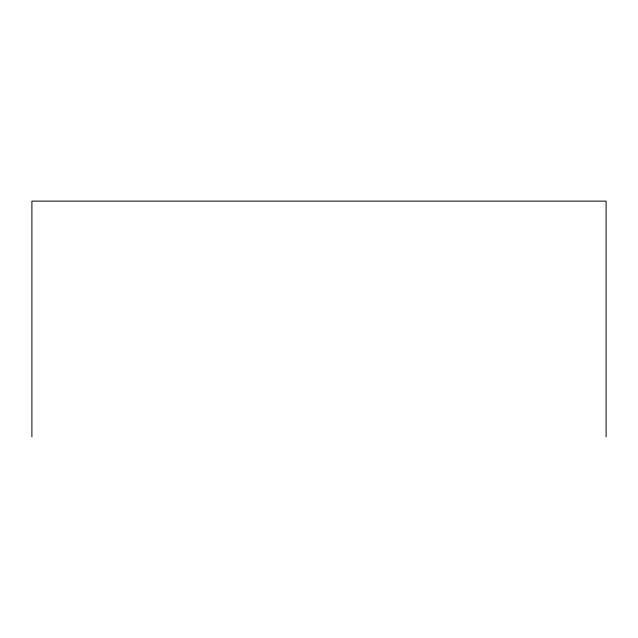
<?xml version="1.0" encoding="UTF-8"?>
<svg xmlns="http://www.w3.org/2000/svg" width="638" height="638" viewBox="0 0 638 638"><rect width="100%" height="100%" fill="white"/><g stroke="black" fill="none" stroke-linecap="round" stroke-linejoin="round"><path stroke-width="0.96" d="M606.1 436.878L606.1 201.122L31.9 201.122L31.9 436.878"/></g></svg>
